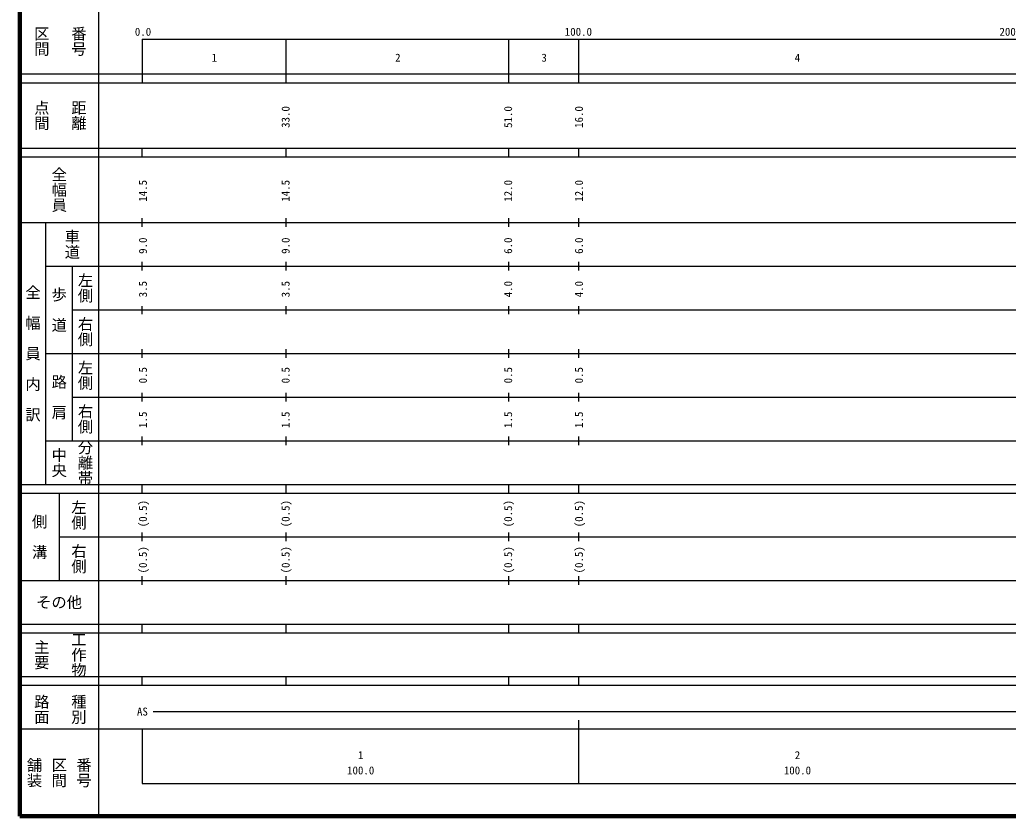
# Model space of a CAD drawing. Units: millimetres, scale not verified. Extents: x 40000 to 680000, y 20000 to 380000.
# Drawn here: x 40000 to 266320, y 20000 to 202409 of the extents above; entities that cross this region are included whole.
import ezdxf
from ezdxf.enums import TextEntityAlignment as Align

# ---------------------------------------------------------------- set-up
doc = ezdxf.new("R2010")
doc.units = ezdxf.units.MM
doc.header["$LTSCALE"] = 1000
doc.layers.add('M-TTL', color=2, linetype='Continuous', lineweight=140)
doc.layers.add('M-TTL-BAND', color=7, linetype='Continuous', lineweight=25)
doc.styles.add('@ＭＳ ゴシック', font='')
doc.styles.add('ＭＳ ゴシック', font='')
doc.styles.get('@ＭＳ ゴシック').set_extended_font_data('@MS Gothic')
doc.styles.get('ＭＳ ゴシック').set_extended_font_data('MS Gothic')

msp = doc.modelspace()

# ---------------------------------------------------------------- linework, layer by layer
at = {"layer": 'M-TTL'}
for p, q in [((40000, 380000), (40000, 20000)), ((40000, 20000), (680000, 20000))]:
    msp.add_line(p, q, dxfattribs=at)
at = {"layer": 'M-TTL-BAND'}
for p, q in [((58000, 370000), (58000, 20000)), ((68000, 198000), (68000, 188000)), ((68000, 198000), (579000, 198000)), ((101000, 188000), (101000, 198000)), ((152000, 188000), (152000, 198000)), ((168000, 188000), (168000, 198000)), ((168000, 196835), (168000, 198000)), ((40000, 190000), (579000, 190000)), ((40000, 188000), (579000, 188000)), ((40000, 173000), (579000, 173000)), ((68000, 171000), (68000, 173000)), ((101000, 171000), (101000, 173000)), ((152000, 171000), (152000, 173000)), ((168000, 171000), (168000, 173000)), ((40000, 171000), (579000, 171000)), ((68000, 155000), (68000, 157000)), ((101000, 155000), (101000, 157000)), ((152000, 155000), (152000, 157000)), ((168000, 155000), (168000, 157000)), ((40000, 156000), (579000, 156000)), ((46000, 96000), (46000, 156000)), ((46000, 146000), (579000, 146000)), ((52000, 146000), (52000, 106000)), ((68000, 145000), (68000, 147000)), ((101000, 145000), (101000, 147000)), ((152000, 145000), (152000, 147000)), ((168000, 145000), (168000, 147000)), ((52000, 136000), (579000, 136000)), ((68000, 135000), (68000, 136832)), ((101000, 135000), (101000, 136832)), ((152000, 135000), (152000, 136832)), ((168000, 135000), (168000, 136832)), ((68000, 125000), (68000, 127000)), ((101000, 125000), (101000, 127000)), ((152000, 125000), (152000, 127000)), ((168000, 125000), (168000, 127000)), ((46000, 126000), (579000, 126000)), ((52000, 116000), (579000, 116000)), ((68000, 115000), (68000, 117000)), ((101000, 115000), (101000, 117000)), ((152000, 115000), (152000, 117000)), ((168000, 115000), (168000, 117000)), ((68000, 105000), (68000, 107000)), ((101000, 105000), (101000, 107000)), ((152000, 105000), (152000, 107000)), ((168000, 105000), (168000, 107000)), ((46000, 106000), (579000, 106000)), ((40000, 96000), (579000, 96000)), ((68000, 94000), (68000, 96000)), ((101000, 94000), (101000, 96000)), ((152000, 94000), (152000, 96000)), ((168000, 94000), (168000, 96000)), ((40000, 94000), (579000, 94000)), ((49000, 94000), (49000, 74000)), ((49000, 84000), (579000, 84000)), ((68000, 83000), (68000, 85000)), ((101000, 83000), (101000, 85000)), ((152000, 83000), (152000, 85000)), ((168000, 83000), (168000, 85000)), ((68000, 73000), (68000, 75000)), ((101000, 73000), (101000, 75000)), ((152000, 73000), (152000, 75000)), ((168000, 73000), (168000, 75000)), ((40000, 74000), (579000, 74000)), ((40000, 64000), (579000, 64000)), ((68000, 62000), (68000, 64000)), ((101000, 62000), (101000, 64000)), ((152000, 62000), (152000, 64000)), ((168000, 62000), (168000, 64000)), ((40000, 62000), (579000, 62000)), ((40000, 52000), (579000, 52000)), ((40000, 50000), (579000, 50000)), ((68000, 50000), (68000, 52000)), ((101000, 50000), (101000, 52000)), ((152000, 50000), (152000, 52000)), ((168000, 50000), (168000, 52000)), ((70506, 44000), (564896, 44000)), ((168000, 27500), (168000, 42000)), ((40000, 40000), (579000, 40000)), ((68000, 40000), (68000, 27500)), ((68000, 27500), (579000, 27500))]:
    msp.add_line(p, q, dxfattribs=at)

# ---------------------------------------------------------------- texts
at = {"layer": 'M-TTL-BAND', "style": '@ＭＳ ゴシック'}
for s, p in [('区間', (45000, 197500)), ('番号', (53500, 197500)), ('点間', (45000, 180500)), ('距離', (53500, 180500)), ('全幅員', (49000, 163500)), ('車道', (52000, 151000)), ('左側', (55000, 141000)), ('全\u3000幅\u3000員\u3000内\u3000訳', (43000, 126000)), ('歩\u3000道', (49000, 136000)), ('右側', (55000, 131000)), ('左側', (55000, 121000)), ('路\u3000肩', (49000, 116000)), ('右側', (55000, 111000)), ('中央', (49000, 101000)), ('分離帯', (55000, 101000)), ('左側', (53500, 89000)), ('側\u3000溝', (44500, 84000)), ('右側', (53500, 79000)), ('工作物', (53500, 57000)), ('主要', (45000, 57000)), ('路面', (45000, 44500)), ('種別', (53500, 44500)), ('舗装', (43333, 30000)), ('区間', (49000, 30000)), ('番号', (54667, 30000))]:
    msp.add_text(s, height=2566, rotation=270, dxfattribs=at).set_placement(p, align=Align.MIDDLE_CENTER)
at = {"layer": 'M-TTL-BAND', "style": 'ＭＳ ゴシック'}
for s, p in [(' 0.0', (65101, 198195)), ('100.0', (164783, 198195)), ('200.0', (264309, 198195)), ('1', (83938, 192262)), ('2', (125938, 192262)), ('3', (159437, 192262)), ('4', (217437, 192262)), ('AS', (66836, 42500)), ('1', (117437, 32523)), ('2', (217437, 32523)), ('100.0', (114937, 29033)), ('100.0', (214937, 29033))]:
    msp.add_text(s, height=1833, dxfattribs=at).set_placement(p, align=Align.BOTTOM_LEFT)
for s, p in [('33.0', (102328, 177645)), ('51.0', (153275, 177645)), ('16.0', (169495, 177645)), ('14.5', (69657, 160733)), ('14.5', (102328, 160733)), ('12.0', (153275, 160733)), ('12.0', (169495, 160733)), ('9.0', (69657, 148796)), ('9.0', (102328, 148796)), ('6.0', (153275, 148796)), ('6.0', (169495, 148796)), ('3.5', (69657, 138848)), ('3.5', (102328, 138848)), ('4.0', (153275, 138848)), ('4.0', (169495, 138848)), ('0.5', (69657, 119133)), ('0.5', (102328, 119133)), ('0.5', (153275, 119133)), ('0.5', (169495, 119133)), ('1.5', (69657, 108937)), ('1.5', (102328, 108937)), ('1.5', (153275, 108937)), ('1.5', (169495, 108937)), ('(0.5)', (69657, 86181)), ('(0.5)', (102328, 86181)), ('(0.5)', (153275, 86181)), ('(0.5)', (169495, 86181)), ('(0.5)', (69657, 75611)), ('(0.5)', (102328, 75611)), ('(0.5)', (153275, 75611)), ('(0.5)', (169495, 75611))]:
    msp.add_text(s, height=1833, rotation=90, dxfattribs=at).set_placement(p, align=Align.BOTTOM_LEFT)
msp.add_text('その他', height=2566, dxfattribs=at).set_placement((49000, 69000), align=Align.MIDDLE_CENTER)

doc.saveas('drawing.dxf')
